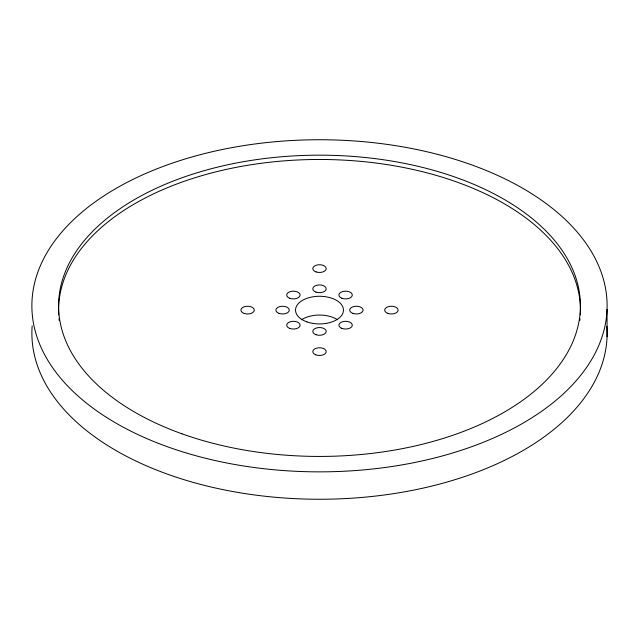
<?xml version="1.0" encoding="UTF-8"?>
<svg xmlns="http://www.w3.org/2000/svg" width="639" height="639" viewBox="0 0 639 639"><rect width="100%" height="100%" fill="white"/><g stroke="black" fill="none" stroke-linecap="round" stroke-linejoin="round"><path stroke-width="0.96" d="M607.05 309.38A287.614 166.052 0 0 1 170.365 447.787A287.614 166.052 0 0 1 181.085 160.237A287.614 166.052 0 0 1 607.05 309.38L607.05 336.777M579.996 318.621A260.92 150.636 0 0 1 579.797 320.506M59.203 320.506A260.92 150.636 0 0 1 59.004 318.621M58.716 314.835A260.92 150.636 0 0 1 319.5 159.47A260.92 150.636 0 0 1 580.284 314.835M301.52 319.74A23.97 13.834 0 0 1 337.48 319.74M606.874 326.345A287.614 166.052 0 0 1 319.061 499.251A287.614 166.052 0 0 1 32.166 325.834M306.872 321.864A23.97 13.834 0 0 0 343.455 310.538A23.97 13.834 0 0 0 308.174 297.91A23.97 13.834 0 0 0 306.872 321.864M341.897 328.406A6.71 3.874 0 0 0 352.297 325.411A6.71 3.874 0 0 0 342.608 321.705A6.71 3.874 0 0 0 341.897 328.406M315.978 334.716A6.71 3.874 0 0 0 326.209 331.529A6.71 3.874 0 0 0 316.321 328.007A6.71 3.874 0 0 0 315.978 334.716M315.786 354.845A6.71 3.874 0 0 0 326.202 351.865A6.71 3.874 0 0 0 316.513 348.151A6.71 3.874 0 0 0 315.786 354.845M289.699 328.406A6.71 3.874 0 0 0 300.098 325.411A6.71 3.874 0 0 0 290.402 321.705A6.71 3.874 0 0 0 289.699 328.406M279.059 313.406A6.71 3.874 0 0 0 289.299 310.219A6.71 3.874 0 0 0 279.411 306.696A6.71 3.874 0 0 0 279.059 313.406M244.242 313.461A6.71 3.874 0 0 0 254.306 310.107A6.71 3.874 0 0 0 244.242 306.752A6.71 3.874 0 0 0 244.242 313.461M289.699 298.269A6.71 3.874 0 0 0 300.098 295.274A6.71 3.874 0 0 0 290.402 291.568A6.71 3.874 0 0 0 289.699 298.269M315.978 292.095A6.71 3.874 0 0 0 326.209 288.908A6.71 3.874 0 0 0 316.321 285.385A6.71 3.874 0 0 0 315.978 292.095M316.145 271.95A6.71 3.874 0 0 0 326.209 268.596A6.71 3.874 0 0 0 316.145 265.241A6.71 3.874 0 0 0 316.145 271.95M341.897 298.269A6.71 3.874 0 0 0 352.297 295.274A6.71 3.874 0 0 0 342.608 291.568A6.71 3.874 0 0 0 341.897 298.269M352.888 313.406A6.71 3.874 0 0 0 363.12 310.219A6.71 3.874 0 0 0 353.231 306.696A6.71 3.874 0 0 0 352.888 313.406M387.689 313.334A6.71 3.874 0 0 0 398.105 310.346A6.71 3.874 0 0 0 388.424 306.632A6.71 3.874 0 0 0 387.689 313.334M182.011 433.825A260.92 150.636 0 0 0 580.284 310.53A260.92 150.636 0 0 0 196.205 173.041A260.92 150.636 0 0 0 182.011 433.825"/></g></svg>
